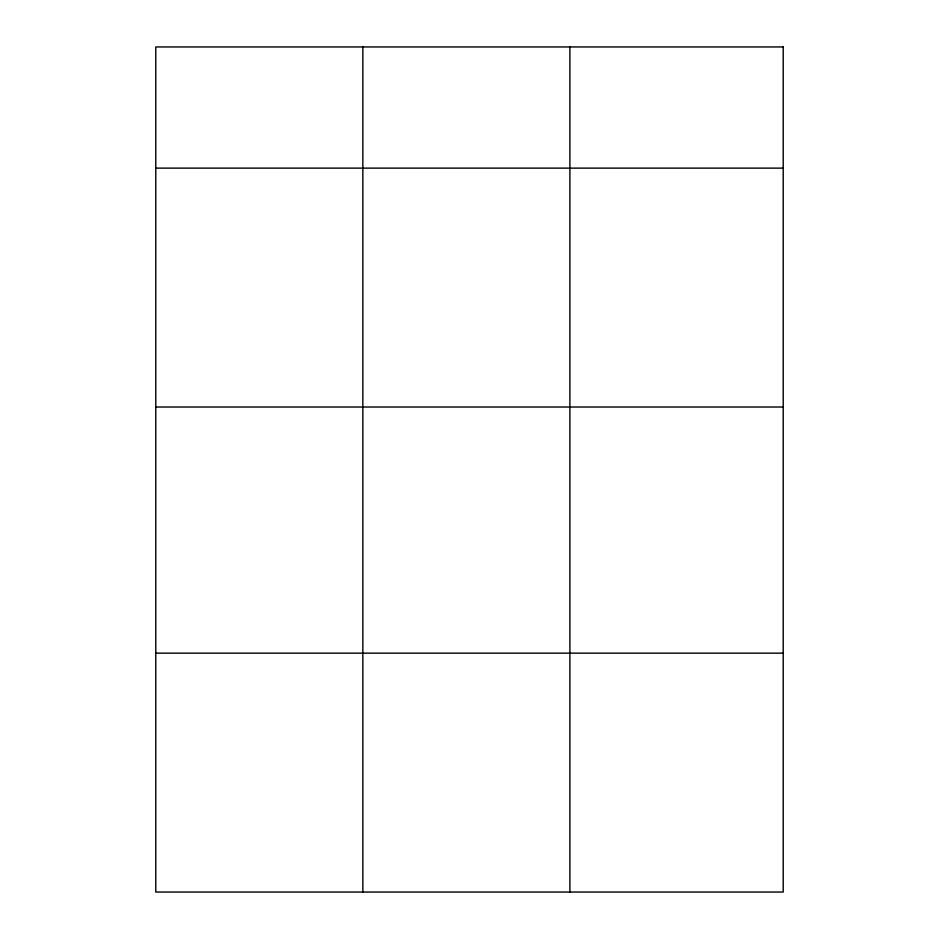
<?xml version="1.0" encoding="UTF-8"?>
<svg xmlns="http://www.w3.org/2000/svg" width="939" height="939" viewBox="0 0 939 939"><rect width="100%" height="100%" fill="white"/><g stroke="black" fill="none" stroke-linecap="round" stroke-linejoin="round"><path stroke-width="1.41" d="M155.78 168.128L783.22 168.128M155.78 407.021L783.22 407.021M155.78 653.157L783.22 653.157M569.891 46.95L569.891 892.05M362.841 46.95L362.841 892.05M783.22 46.95L155.78 46.95L155.78 892.05L783.22 892.05L783.22 46.95"/></g></svg>
